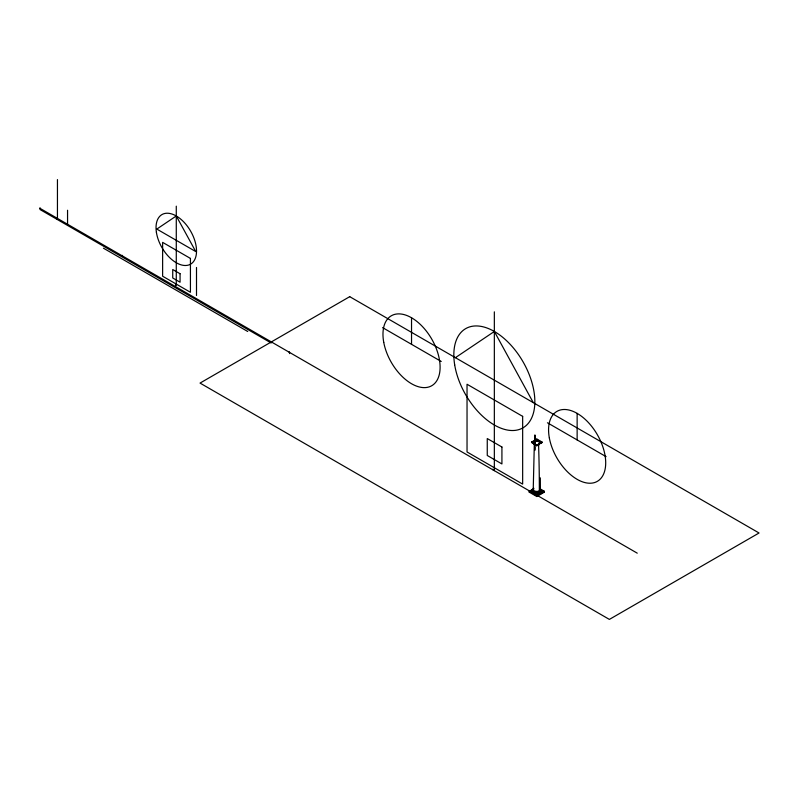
<?xml version="1.0" encoding="UTF-8"?>
<svg xmlns="http://www.w3.org/2000/svg" width="799" height="799" viewBox="0 0 799 799"><rect width="100%" height="100%" fill="white"/><g stroke="black" fill="none" stroke-linecap="round" stroke-linejoin="round"><path stroke-width="1.2" d="M533.233 489.368L534.321 444.044M535.06 442.586L535.18 435.265M455.4 357.682L494.341 331.465L533.273 402.636M531.525 442.097L536.818 439.041L542.112 442.097L536.818 445.732L531.525 442.097L536.818 445.153L542.112 442.097M531.525 442.686L536.818 439.63L542.112 442.676M541.313 443.016L536.818 440.409L532.314 442.686L536.818 440.079L541.313 442.686L536.818 445.612M541.313 442.686L536.818 445.283L532.314 442.686M529.238 491.305L533.023 489.118L533.023 489.957L529.238 492.144L529.238 491.305L536.808 495.68L544.399 491.305L544.399 492.134L536.808 496.519L529.238 492.144M533.592 489.447L530.366 491.305L533.592 488.968M536.818 494.551L543.26 490.836L536.818 495.03L530.366 490.836M382.581 327.61L441.238 361.478M547.435 422.781L606.091 456.648M539.665 488.569L544.399 491.305M540.044 489.447L543.26 491.305M542.501 491.045L544.399 492.134M538.706 492.404L540.603 493.492L540.603 494.331L538.706 493.233M40 208.349L637.252 553.168M271.181 342.991L40 209.518L40 207.77M103.461 248.199L247.73 331.495M540.324 477.862L540.394 489.348M577.138 413.363L577.138 439.929M536.818 439.041L536.818 439.63M536.818 445.153L536.818 445.732M536.808 495.68L536.808 496.519M534.791 435.026L534.791 449.827M494.341 311.84L494.341 470.661M492.823 469.203L492.823 469.782M411.535 317.752L411.535 344.319M289.548 352.429L289.548 353.597M289.038 351.55L289.038 352.129M196.504 267.465L196.504 295.5M176.279 206.162L176.279 285.573M175.52 284.544L175.52 285.133M122.427 255.35L122.427 255.94M67.555 210.247L67.555 224.259M57.448 179.595L57.448 219.296M57.198 218.566L57.198 219.156M534.821 450.436A1425.186 822.83 60 0 1 534.931 446.721M538.586 445.063A1425.186 822.83 60 0 1 539.345 490.826M539.285 443.835A2.497 1.438 0 0 1 536.818 445.482A2.497 1.438 0 0 1 534.341 443.835M539.685 488.119A3.576 2.067 0 0 1 539.285 490.856A3.576 2.067 0 0 1 534.541 490.956A3.576 2.067 0 0 1 533.802 488.239M539.794 488.608A3.935 2.277 0 0 1 539.595 491.705A3.935 2.277 0 0 1 534.241 491.814A3.935 2.277 0 0 1 533.662 488.738M539.625 488.958A4.295 2.477 0 0 1 540.064 492.454A4.295 2.477 0 0 1 534.002 492.703A4.295 2.477 0 0 1 533.572 489.208M539.505 443.864A2.747 1.588 0 0 1 536.229 445.073A2.747 1.588 0 0 1 534.131 443.185M176.279 215.97L156.814 229.083L195.745 251.555L176.279 215.97M349.722 296.669L200.04 383.081L609.377 619.405L759.05 532.993L349.722 296.669M522.656 416.359L467.035 384.249L467.035 451.974L522.656 484.094L522.656 416.359M190.432 258.417L162.626 242.367L162.626 276.224L190.432 292.284L190.432 258.417M501.922 447.011L487.26 438.551L487.26 455.48L501.922 463.949L501.922 447.011M180.065 273.747L172.734 269.513L172.734 277.982L180.065 282.217L180.065 273.747M454.681 364.853A57.278 33.069 60 0 0 521.298 428.703A57.278 33.069 60 0 0 507.035 341.153A57.278 33.069 60 0 0 454.681 364.853M156.394 232.299A28.644 16.539 60 0 0 189.543 264.689A28.644 16.539 60 0 0 182.901 221.083A28.644 16.539 60 0 0 156.394 232.299M383.74 342.332A40.399 23.331 60 0 0 431.16 386.047A40.399 23.331 60 0 0 419.705 323.855A40.399 23.331 60 0 0 383.74 342.332M549.342 437.942A40.399 23.331 60 0 0 596.763 481.657A40.399 23.331 60 0 0 585.307 419.465A40.399 23.331 60 0 0 549.342 437.942M535.14 444.444A2.996 1.728 0 0 0 539.804 443.135A2.996 1.728 0 0 0 535.51 441.457A2.996 1.728 0 0 0 535.14 444.444"/></g></svg>
